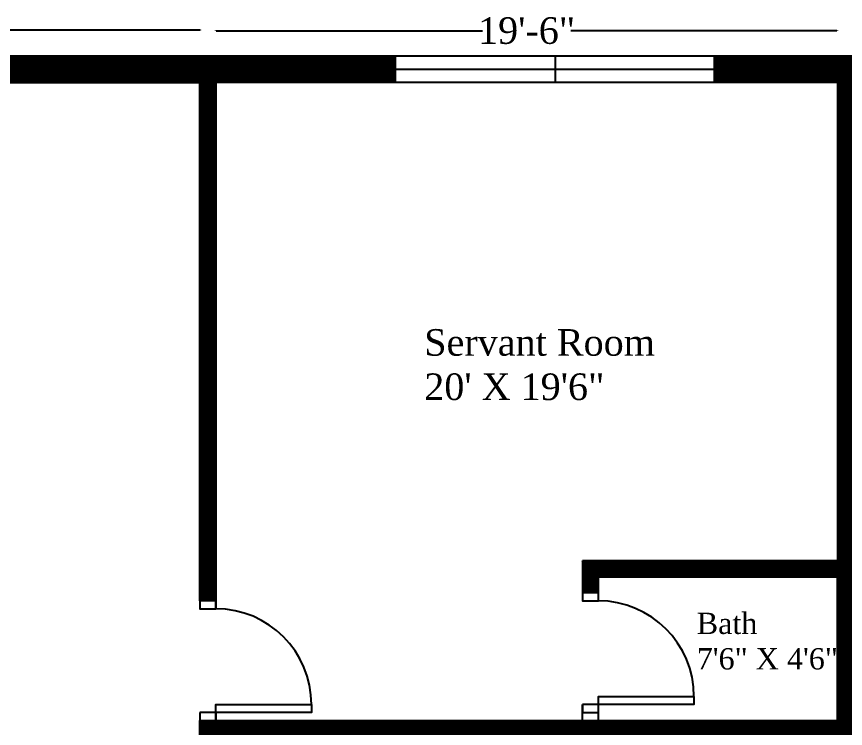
# Model space of a CAD drawing. Header units: feet. Extents: x -1528 to 1078, y 4 to 785.
# Drawn here: x -1046.9 to -734.9, y 511.7 to 779.5 of the extents above; entities that cross this region are included whole.
import ezdxf

# ---------------------------------------------------------------- set-up
doc = ezdxf.new("R2010")
doc.units = ezdxf.units.FT
doc.header["$MEASUREMENT"] = 0
for name, color, linetype in [('Doors', 220, 'Continuous'), ('Hatch', 7, 'Continuous'), ('Text', 10, 'Continuous'), ('Windows', 50, 'Continuous')]:
    doc.layers.add(name, color=color, linetype=linetype)
doc.styles.get("Standard").update_dxf_attribs({"font": 'times.ttf'})
doc.dimstyles.get("Standard").update_dxf_attribs({"dimtxt": 0.18, "dimasz": 0.18, "dimexe": 0.18, "dimexo": 0.0625, "dimgap": 0.09, "dimtad": 0, "dimtih": 1, "dimtoh": 1, "dimdec": 1, "dimzin": 0, "dimdsep": 46, "dimlunit": 4, "dimtxsty": 'Standard', "dimcen": 0.09, "dimadec": 0, "dimazin": 0, "dimtfac": 1, "dimtdec": 1, "dimtofl": 0, "dimtmove": 0, "dimatfit": 3, "dimfxl": 1, "dimtolj": 1, "dimtzin": 0, "dimarcsym": 0})
pattern_1 = [(45, (-1505.67631, -20.54817), (-0.088388348, 0.088388348), [])]

# ---------------------------------------------------------------- blocks, each defined once
blk = doc.blocks.new('df2')
at = {"layer": 'Doors'}
for points in [[(2159.29, 808.45), (2156.29, 808.45), (2156.29, 844.45), (2159.29, 844.45)], [(2117.29, 802.45), (2120.29, 802.45), (2120.29, 808.45), (2117.29, 808.45)], [(2159.29, 802.45), (2162.29, 802.45), (2162.29, 808.45), (2159.29, 808.45)]]:
    blk.add_lwpolyline(points, close=True, dxfattribs=at)
blk.add_arc((2156.29, 808.45), 36, 90, 180, dxfattribs=at)
blk = doc.blocks.new('win_big')
at = {"layer": 'Windows'}
for p, q in [((1287.24, 267.99), (1407.24, 267.99)), ((1287.24, 257.99), (1287.24, 267.99)), ((1347.35, 267.99), (1347.35, 257.99)), ((1407.24, 267.99), (1407.24, 257.99)), ((1287.24, 262.99), (1407.24, 262.99)), ((1407.24, 257.99), (1287.24, 257.99))]:
    blk.add_line(p, q, dxfattribs=at)
blk = doc.blocks.new('win_bigg')
at = {"layer": 'Windows'}
blk.add_blockref('win_big', (-1287.24, -257.99), dxfattribs=at)
blk = doc.blocks.new('*D44')
at = {"layer": 'Defpoints', "color": 0, "transparency": 16777216}
for p in [(-1517.85, 774.4), (-977.71, 774.4), (-977.71, 774.4)]:
    blk.add_point(p, dxfattribs=at)
at = {"layer": 'Windows', "color": 0, "lineweight": -2, "transparency": 16777216}
for p, q in [((-1517.85, 774.46), (-1517.85, 774.58)), ((-1517.67, 774.4), (-1256.15, 774.4)), ((-977.89, 774.4), (-1239.4, 774.4)), ((-977.71, 774.46), (-977.71, 774.58))]:
    blk.add_line(p, q, dxfattribs=at)
at = {"layer": 'Windows', "color": 0, "transparency": 16777216}
for points in [[(-1517.67, 774.43), (-1517.67, 774.37), (-1517.85, 774.4)], [(-977.89, 774.43), (-977.89, 774.37), (-977.71, 774.4)]]:
    blk.add_solid(points, dxfattribs=at)
at = {"layer": 'Windows', "color": 0, "transparency": 16777216, "insert": (-1247.78, 774.4), "char_height": 0.18, "attachment_point": 5}
blk.add_mtext("\\A1;{\\H55.55556x;45'}", dxfattribs=at)
blk = doc.blocks.new('*D45')
at = {"layer": 'Defpoints', "color": 0, "transparency": 16777216}
for p in [(-971.95, 774.2), (-737.95, 774.2), (-737.95, 774.2)]:
    blk.add_point(p, dxfattribs=at)
at = {"layer": 'Windows', "color": 0, "lineweight": -2, "transparency": 16777216}
for p, q in [((-971.95, 774.26), (-971.95, 774.38)), ((-971.77, 774.2), (-871.56, 774.2)), ((-738.13, 774.2), (-838.33, 774.2)), ((-737.95, 774.26), (-737.95, 774.38))]:
    blk.add_line(p, q, dxfattribs=at)
at = {"layer": 'Windows', "color": 0, "transparency": 16777216}
for points in [[(-971.77, 774.23), (-971.77, 774.17), (-971.95, 774.2)], [(-738.13, 774.23), (-738.13, 774.17), (-737.95, 774.2)]]:
    blk.add_solid(points, dxfattribs=at)
at = {"layer": 'Windows', "color": 0, "transparency": 16777216, "insert": (-854.95, 774.2), "char_height": 0.18, "attachment_point": 5}
blk.add_mtext('\\A1;{\\H55.55556x;19\'-6"}', dxfattribs=at)

msp = doc.modelspace()

# ---------------------------------------------------------------- hatches: boundary and pattern name
at = {"layer": 'Hatch'}
h = msp.add_hatch(dxfattribs=at)
h.set_pattern_fill('ANSI31', color=256, style=0)
h.set_pattern_definition(pattern_1)
h.paths.add_polyline_path([(-904.32, 764.72), (-1141.49, 764.72), (-1141.49, 754.72), (-977.95, 754.72), (-977.95, 559.72), (-971.95, 559.72), (-971.95, 754.72), (-904.32, 754.72)])
h = msp.add_hatch(dxfattribs=at)
h.set_pattern_fill('ANSI31', color=256, style=0)
h.set_pattern_definition(pattern_1)
h.paths.add_polyline_path([(-427.95, 764.72), (-784.32, 764.72), (-784.32, 754.72), (-737.95, 754.72), (-737.95, 574.72), (-833.96, 574.72), (-833.95, 562.72), (-827.95, 562.72), (-827.95, 568.72), (-737.95, 568.72), (-737.95, 514.72), (-827.95, 514.72), (-833.95, 514.72), (-971.95, 514.72), (-977.95, 514.72), (-977.95, 184.72), (-998.95, 184.72), (-998.95, 178.72), (-956.95, 178.72), (-956.95, 184.72), (-971.95, 184.72), (-971.95, 508.72), (-731.95, 508.72), (-731.95, 514.72), (-731.95, 514.72), (-731.95, 754.72), (-437.95, 754.72), (-437.95, 514.72), (-686.95, 514.72), (-686.95, 508.72), (-677.95, 508.72), (-677.95, 416.63), (-671.95, 416.63), (-671.95, 508.72), (-437.95, 508.72), (-437.95, 478.64), (-427.95, 478.64)])

# ---------------------------------------------------------------- linework, layer by layer
for p, q in [((-1527.95, 764.72), (-427.95, 764.72)), ((-1517.95, 754.72), (-977.95, 754.72)), ((-977.95, 559.72), (-977.95, 754.72)), ((-971.95, 754.72), (-971.95, 556.72)), ((-737.95, 754.72), (-737.95, 574.72)), ((-977.95, 634.72), (-977.95, 634.65)), ((-737.95, 574.72), (-833.96, 574.72)), ((-833.96, 574.72), (-833.95, 562.72)), ((-833.95, 568.72), (-833.95, 568.72)), ((-827.95, 559.72), (-827.95, 568.72)), ((-827.95, 568.72), (-737.95, 568.72)), ((-737.95, 514.72), (-737.95, 568.72)), ((-833.95, 514.72), (-833.95, 520.72)), ((-827.95, 514.72), (-827.95, 520.72)), ((-977.95, 517.72), (-977.95, 514.72)), ((-971.95, 517.72), (-971.95, 514.72)), ((-977.95, 184.72), (-977.95, 514.72)), ((-971.95, 514.72), (-833.95, 514.72)), ((-833.95, 514.72), (-827.95, 514.72)), ((-827.95, 514.72), (-737.95, 514.72))]:
    msp.add_line(p, q)
msp.add_lwpolyline([(-737.95, 754.72), (-971.95, 754.72)])

# ---------------------------------------------------------------- block references
at = {"layer": 'Doors', "rotation": 270}
for p in [(-1636.4, 2680.01), (-1780.4, 2677.01)]:
    msp.add_blockref('df2', p, dxfattribs=at)
at = {"layer": 'Windows'}
msp.add_blockref('win_bigg', (-904.32, 754.72), dxfattribs=at)

# ---------------------------------------------------------------- texts
at = {"layer": 'Text', "attachment_point": 1}
for s, insert, char_height, width in [('Servant Room \\P20\' X 19\'6"', (-893.49, 661.95), 10, 153.0669), ('Bath\\P7\'6" X 4\'6"', (-790.92, 555.25), 8, 63.3615)]:
    msp.add_mtext(s, dxfattribs=dict(at, insert=insert, char_height=char_height, width=width))

# ---------------------------------------------------------------- dimensions: what is measured, and where the dimension line sits
at = {"layer": 'Windows'}
for base, p1, p2, picture, middle in [((-977.71, 774.4), (-1517.85, 774.4), (-977.71, 774.4), '*D44', (-1247.78, 774.4)), ((-737.95, 774.2), (-971.95, 774.2), (-737.95, 774.2), '*D45', (-854.95, 774.2))]:
    dim = msp.add_linear_dim(base=base, p1=p1, p2=p2, text='{\\H55.55556x;<>}', dimstyle='Standard', dxfattribs=at)
    dim.commit()
    dim.dimension.update_dxf_attribs({"geometry": picture, "text_midpoint": middle})

doc.saveas('drawing.dxf')
